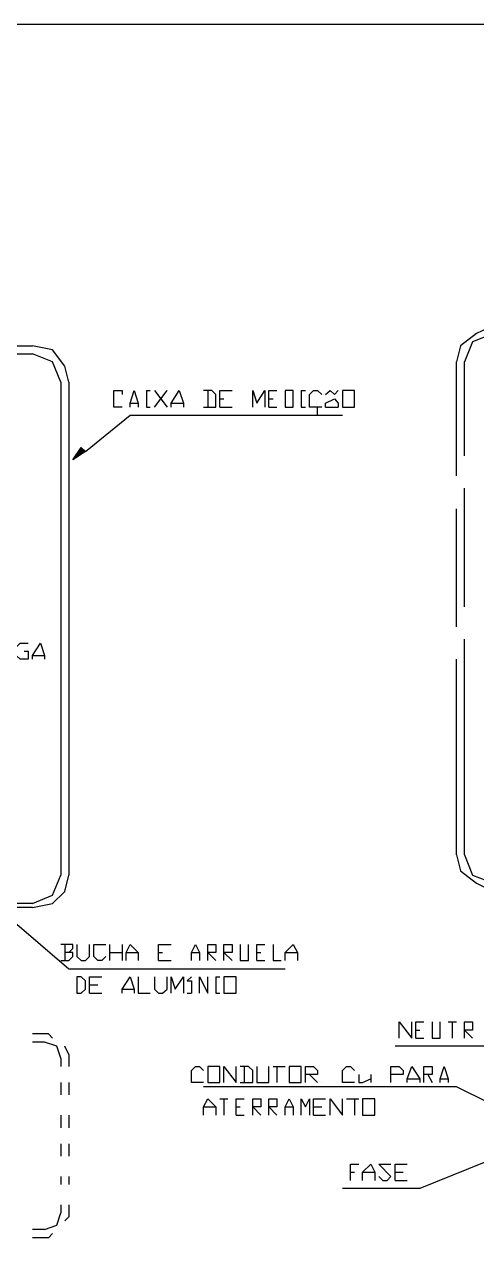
# Model space of a CAD drawing. Header units: millimetres. Extents: x 2047 to 2841, y 1963 to 2711.
# Drawn here: x 2387.6 to 2538.9, y 2305 to 2711 of the extents above; entities that cross this region are included whole.
import ezdxf

# ---------------------------------------------------------------- set-up
doc = ezdxf.new("R2010")
doc.units = ezdxf.units.MM

msp = doc.modelspace()

# ---------------------------------------------------------------- hatches: boundary and pattern name
at = {"true_color": 0x000007}
for points in [[(2408.12, 2568.05), (2403.89, 2565.34), (2406.6, 2569.38)], [(2402.5, 2311.85), (2402.37, 2311.85), (2402.37, 2311.65), (2402.5, 2311.65)]]:
    msp.add_hatch(color=7, dxfattribs=at).paths.add_polyline_path(points)

# ---------------------------------------------------------------- linework, layer by layer
at = {"color": 7, "linetype": 'Continuous', "lineweight": -2, "true_color": 0x000007}
for points in [[(2053.31, 2711.01), (2825.42, 2711.01), (2825.42, 2711.01)], [(2544.53, 2610.21), (2538.91, 2607.5), (2533.48, 2603.46), (2532.16, 2598.03)], [(2544.53, 2607.5), (2537.58, 2604.79), (2534.87, 2598.03)], [(2292.04, 2603.46), (2390.32, 2603.46), (2390.32, 2603.46)], [(2402.5, 2591.22), (2401.18, 2596.64), (2397.07, 2602.07), (2390.32, 2603.46)], [(2292.04, 2600.75), (2390.32, 2600.75), (2390.32, 2600.75)], [(2399.79, 2591.22), (2397.07, 2598.03), (2390.32, 2600.75)], [(2532.16, 2559.91), (2532.16, 2598.03), (2532.16, 2598.03)], [(2534.87, 2566.66), (2534.87, 2598.03), (2534.87, 2598.03)], [(2399.79, 2591.22), (2399.79, 2426.35), (2399.79, 2426.35)], [(2402.5, 2591.22), (2402.5, 2426.35), (2402.5, 2426.35)], [(2420.3, 2582.94), (2417.59, 2582.94), (2417.59, 2588.5), (2420.3, 2588.5), (2420.3, 2587.18)], [(2423.02, 2582.94), (2423.02, 2584.27), (2424.41, 2588.5), (2425.73, 2584.27), (2425.73, 2582.94)], [(2428.44, 2588.5), (2429.77, 2588.5), (2429.77, 2588.5)], [(2428.44, 2588.5), (2428.44, 2582.94), (2428.44, 2582.94)], [(2431.16, 2582.94), (2435.39, 2588.5), (2435.39, 2588.5)], [(2431.16, 2588.5), (2435.39, 2582.94), (2435.39, 2582.94)], [(2436.72, 2582.94), (2436.72, 2584.27), (2439.43, 2588.5), (2440.82, 2584.27), (2440.82, 2582.94)], [(2447.57, 2582.94), (2451.67, 2582.94), (2451.67, 2587.18), (2450.29, 2588.5), (2447.57, 2588.5)], [(2448.96, 2588.5), (2448.96, 2582.94), (2448.96, 2582.94)], [(2453, 2582.94), (2453, 2588.5), (2457.1, 2588.5)], [(2464.05, 2582.94), (2464.05, 2588.5), (2465.38, 2584.27), (2468.09, 2588.5), (2468.09, 2582.94)], [(2469.41, 2582.94), (2469.41, 2588.5), (2472.13, 2588.5)], [(2474.84, 2582.94), (2477.55, 2582.94), (2477.55, 2588.5), (2474.84, 2588.5)], [(2474.84, 2588.5), (2474.84, 2582.94), (2474.84, 2582.94)], [(2480.27, 2588.5), (2481.66, 2588.5), (2481.66, 2588.5)], [(2480.27, 2588.5), (2480.27, 2582.94), (2480.27, 2582.94)], [(2487.08, 2582.94), (2482.98, 2582.94), (2482.98, 2587.18), (2484.37, 2588.5), (2485.69, 2588.5), (2487.08, 2587.18)], [(2488.41, 2587.18), (2489.93, 2588.5), (2491.32, 2587.18), (2492.64, 2588.5)], [(2423.02, 2584.27), (2425.73, 2584.27), (2425.73, 2584.27)], [(2428.44, 2582.94), (2429.77, 2582.94), (2429.77, 2582.94)], [(2436.72, 2584.27), (2440.82, 2584.27), (2440.82, 2584.27)], [(2453, 2585.66), (2454.39, 2585.66), (2454.39, 2585.66)], [(2453, 2582.94), (2457.1, 2582.94), (2457.1, 2582.94)], [(2469.41, 2585.66), (2470.8, 2585.66), (2470.8, 2585.66)], [(2469.41, 2582.94), (2472.13, 2582.94), (2472.13, 2582.94)], [(2480.27, 2582.94), (2481.66, 2582.94), (2481.66, 2582.94)], [(2485.69, 2580.23), (2485.69, 2581.55), (2485.69, 2582.94)], [(2488.41, 2582.94), (2488.41, 2584.27), (2491.32, 2585.66), (2492.64, 2584.27), (2492.64, 2582.94)], [(2488.41, 2582.94), (2492.64, 2582.94), (2492.64, 2582.94)], [(2408.12, 2568.05), (2423.02, 2580.23), (2494.03, 2580.23)], [(2534.87, 2516.16), (2534.87, 2555.81), (2534.87, 2555.81)], [(2532.16, 2509.41), (2532.16, 2548.86), (2532.16, 2548.86)], [(2534.87, 2474), (2534.87, 2505.31), (2534.87, 2505.31)], [(2387.61, 2501.27), (2388.93, 2501.27), (2388.93, 2498.56), (2386.28, 2498.56), (2384.89, 2499.88), (2384.89, 2502.6), (2386.28, 2503.99), (2388.93, 2503.99)], [(2390.32, 2498.56), (2390.32, 2499.88), (2393.03, 2503.99), (2394.36, 2499.88), (2394.36, 2498.56)], [(2390.32, 2499.88), (2394.36, 2499.88), (2394.36, 2499.88)], [(2532.16, 2460.44), (2532.16, 2498.56), (2532.16, 2498.56)], [(2534.87, 2433.17), (2534.87, 2474), (2534.87, 2474)], [(2532.16, 2433.17), (2532.16, 2460.44), (2532.16, 2460.44)], [(2532.16, 2433.17), (2533.48, 2427.74), (2538.91, 2423.64), (2544.53, 2420.92)], [(2534.87, 2433.17), (2537.58, 2426.35), (2544.53, 2423.64)], [(2390.32, 2416.89), (2397.07, 2419.6), (2399.79, 2426.35)], [(2390.32, 2415.56), (2397.07, 2416.89), (2401.18, 2420.92), (2402.5, 2426.35)], [(2390.32, 2416.89), (2343.93, 2416.89), (2343.93, 2416.89)], [(2390.32, 2415.56), (2377.94, 2415.56), (2377.94, 2415.56)], [(2383.57, 2411.33), (2402.5, 2395.04), (2474.84, 2395.04)], [(2402.5, 2400.47), (2403.89, 2401.79), (2403.89, 2403.18), (2399.79, 2403.18)], [(2399.79, 2397.76), (2402.5, 2397.76), (2403.89, 2399.08), (2403.89, 2400.47), (2401.18, 2400.47)], [(2401.18, 2403.18), (2401.18, 2397.76), (2401.18, 2397.76)], [(2405.21, 2403.18), (2405.21, 2399.08), (2406.6, 2397.76), (2408.12, 2397.76), (2409.45, 2399.08), (2409.45, 2403.18)], [(2414.88, 2399.08), (2413.55, 2397.76), (2412.16, 2397.76), (2410.84, 2399.08), (2410.84, 2403.18), (2414.88, 2403.18)], [(2416.27, 2397.76), (2416.27, 2403.18), (2416.27, 2403.18)], [(2416.27, 2400.47), (2420.3, 2400.47), (2420.3, 2400.47)], [(2420.3, 2403.18), (2420.3, 2397.76), (2420.3, 2397.76)], [(2421.69, 2397.76), (2421.69, 2400.47), (2423.02, 2403.18), (2425.73, 2400.47), (2425.73, 2397.76)], [(2421.69, 2400.47), (2425.73, 2400.47), (2425.73, 2400.47)], [(2432.48, 2397.76), (2432.48, 2403.18), (2436.72, 2403.18)], [(2432.48, 2400.47), (2433.87, 2400.47), (2433.87, 2400.47)], [(2443.53, 2397.76), (2443.53, 2400.47), (2444.86, 2403.18), (2446.25, 2400.47), (2446.25, 2397.76)], [(2443.53, 2400.47), (2446.25, 2400.47), (2446.25, 2400.47)], [(2448.96, 2397.76), (2448.96, 2403.18), (2451.67, 2403.18), (2451.67, 2400.47), (2448.96, 2400.47)], [(2448.96, 2400.47), (2451.67, 2397.76), (2451.67, 2397.76)], [(2454.39, 2397.76), (2454.39, 2403.18), (2457.1, 2403.18), (2457.1, 2400.47), (2454.39, 2400.47)], [(2454.39, 2400.47), (2457.1, 2397.76), (2457.1, 2397.76)], [(2459.82, 2403.18), (2459.82, 2397.76), (2462.66, 2397.76), (2462.66, 2403.18)], [(2465.38, 2397.76), (2465.38, 2403.18), (2468.09, 2403.18)], [(2465.38, 2400.47), (2466.77, 2400.47), (2466.77, 2400.47)], [(2470.8, 2403.18), (2470.8, 2397.76), (2473.52, 2397.76)], [(2474.84, 2397.76), (2474.84, 2400.47), (2477.55, 2403.18), (2478.94, 2400.47), (2478.94, 2397.76)], [(2474.84, 2400.47), (2478.94, 2400.47), (2478.94, 2400.47)], [(2432.48, 2397.76), (2436.72, 2397.76), (2436.72, 2397.76)], [(2465.38, 2397.76), (2468.09, 2397.76), (2468.09, 2397.76)], [(2405.21, 2386.9), (2406.6, 2386.9), (2408.12, 2388.23), (2408.12, 2390.94), (2406.6, 2392.33), (2405.21, 2392.33)], [(2405.21, 2392.33), (2405.21, 2386.9), (2405.21, 2386.9)], [(2409.45, 2386.9), (2409.45, 2392.33), (2413.55, 2392.33)], [(2420.3, 2386.9), (2420.3, 2388.23), (2423.02, 2392.33), (2424.41, 2388.23), (2424.41, 2386.9)], [(2425.73, 2392.33), (2425.73, 2386.9), (2429.77, 2386.9)], [(2431.16, 2392.33), (2431.16, 2388.23), (2432.48, 2386.9), (2433.87, 2386.9), (2435.39, 2388.23), (2435.39, 2392.33)], [(2436.72, 2386.9), (2436.72, 2392.33), (2438.11, 2388.23), (2440.82, 2392.33), (2440.82, 2386.9)], [(2443.53, 2392.33), (2442.14, 2390.94), (2442.14, 2390.94)], [(2446.25, 2386.9), (2446.25, 2392.33), (2448.96, 2386.9), (2448.96, 2392.33)], [(2451.67, 2392.33), (2453, 2392.33), (2453, 2392.33)], [(2451.67, 2392.33), (2451.67, 2386.9), (2451.67, 2386.9)], [(2409.45, 2389.62), (2412.16, 2389.62), (2412.16, 2389.62)], [(2420.3, 2388.23), (2424.41, 2388.23), (2424.41, 2388.23)], [(2442.14, 2390.94), (2443.53, 2390.94), (2443.53, 2390.94)], [(2443.53, 2390.94), (2443.53, 2386.9), (2443.53, 2386.9)], [(2409.45, 2386.9), (2413.55, 2386.9), (2413.55, 2386.9)], [(2442.14, 2386.9), (2443.53, 2386.9), (2443.53, 2386.9)], [(2451.67, 2386.9), (2453, 2386.9), (2453, 2386.9)], [(2512.96, 2371.81), (2512.96, 2377.24), (2517.2, 2371.81), (2517.2, 2377.24)], [(2518.59, 2371.81), (2518.59, 2377.24), (2521.3, 2377.24)], [(2524.02, 2377.24), (2524.02, 2371.81), (2526.73, 2371.81), (2526.73, 2377.24)], [(2529.44, 2377.24), (2532.16, 2377.24), (2532.16, 2377.24)], [(2530.77, 2377.24), (2530.77, 2371.81), (2530.77, 2371.81)], [(2534.87, 2371.81), (2534.87, 2377.24), (2537.58, 2377.24), (2537.58, 2375.85), (2537.58, 2374.53), (2534.87, 2374.53)], [(2395.75, 2373.2), (2390.32, 2373.2), (2390.32, 2373.2)], [(2397.07, 2371.81), (2395.75, 2373.2), (2395.75, 2373.2)], [(2518.59, 2374.53), (2519.91, 2374.53), (2519.91, 2374.53)], [(2518.59, 2371.81), (2521.3, 2371.81), (2521.3, 2371.81)], [(2534.87, 2374.53), (2537.58, 2371.81), (2537.58, 2371.81)], [(2394.36, 2370.49), (2390.32, 2370.49), (2390.32, 2370.49)], [(2399.79, 2365.06), (2398.46, 2369.1), (2394.36, 2370.49)], [(2402.5, 2366.39), (2401.18, 2369.1), (2401.18, 2369.1)], [(2559.42, 2354.21), (2543.01, 2369.1), (2511.64, 2369.1)], [(2399.79, 2365.06), (2399.79, 2362.35), (2399.79, 2362.35)], [(2402.5, 2366.39), (2402.5, 2362.35), (2402.5, 2362.35)], [(2447.57, 2356.92), (2443.53, 2356.92), (2443.53, 2360.96), (2444.86, 2362.35), (2446.25, 2362.35), (2447.57, 2360.96)], [(2454.39, 2356.92), (2454.39, 2362.35), (2458.43, 2356.92), (2458.43, 2362.35)], [(2459.82, 2356.92), (2464.05, 2356.92), (2464.05, 2360.96), (2462.66, 2362.35), (2459.82, 2362.35)], [(2461.14, 2362.35), (2461.14, 2356.92), (2461.14, 2356.92)], [(2465.38, 2362.35), (2465.38, 2356.92), (2469.41, 2356.92), (2469.41, 2362.35)], [(2470.8, 2362.35), (2474.84, 2362.35), (2474.84, 2362.35)], [(2472.13, 2362.35), (2472.13, 2356.92), (2472.13, 2356.92)], [(2481.66, 2356.92), (2481.66, 2362.35), (2484.37, 2362.35), (2485.69, 2360.96), (2485.69, 2359.63), (2481.66, 2359.63)], [(2482.98, 2359.63), (2485.69, 2356.92), (2485.69, 2356.92)], [(2498.07, 2356.92), (2494.03, 2356.92), (2494.03, 2360.96), (2495.36, 2362.35), (2496.75, 2362.35), (2498.07, 2360.96)], [(2499.46, 2359.63), (2499.46, 2356.92), (2500.78, 2356.92), (2503.5, 2358.24)], [(2503.5, 2359.63), (2503.5, 2356.92), (2503.5, 2356.92)], [(2510.25, 2356.92), (2510.25, 2362.35), (2512.96, 2362.35), (2514.35, 2360.96), (2514.35, 2359.63), (2510.25, 2359.63)], [(2515.68, 2356.92), (2515.68, 2358.24), (2517.2, 2362.35), (2519.91, 2358.24), (2519.91, 2356.92)], [(2521.3, 2356.92), (2521.3, 2362.35), (2524.02, 2362.35), (2524.02, 2359.63), (2521.3, 2359.63)], [(2522.63, 2359.63), (2524.02, 2356.92), (2524.02, 2356.92)], [(2526.73, 2356.92), (2526.73, 2358.24), (2528.05, 2362.35), (2529.44, 2358.24), (2529.44, 2356.92)], [(2399.79, 2356.92), (2399.79, 2352.82), (2399.79, 2352.82)], [(2402.5, 2356.92), (2402.5, 2352.82), (2402.5, 2352.82)], [(2554, 2344.68), (2532.16, 2355.53), (2447.57, 2355.53)], [(2515.68, 2358.24), (2519.91, 2358.24), (2519.91, 2358.24)], [(2526.73, 2358.24), (2529.44, 2358.24), (2529.44, 2358.24)], [(2447.57, 2346.07), (2447.57, 2348.78), (2448.96, 2351.49), (2451.67, 2348.78), (2451.67, 2346.07)], [(2453, 2351.49), (2455.71, 2351.49), (2455.71, 2351.49)], [(2454.39, 2351.49), (2454.39, 2346.07), (2454.39, 2346.07)], [(2458.43, 2346.07), (2458.43, 2351.49), (2461.14, 2351.49)], [(2464.05, 2346.07), (2464.05, 2351.49), (2466.77, 2351.49), (2466.77, 2348.78), (2464.05, 2348.78)], [(2469.41, 2346.07), (2469.41, 2351.49), (2472.13, 2351.49), (2472.13, 2348.78), (2469.41, 2348.78)], [(2474.84, 2346.07), (2474.84, 2348.78), (2476.23, 2351.49), (2477.55, 2348.78), (2477.55, 2346.07)], [(2480.27, 2346.07), (2480.27, 2351.49), (2481.66, 2348.78), (2482.98, 2351.49), (2482.98, 2346.07)], [(2484.37, 2346.07), (2484.37, 2351.49), (2488.41, 2351.49)], [(2489.93, 2346.07), (2489.93, 2351.49), (2494.03, 2346.07), (2494.03, 2351.49)], [(2495.36, 2351.49), (2499.46, 2351.49), (2499.46, 2351.49)], [(2498.07, 2351.49), (2498.07, 2346.07), (2498.07, 2346.07)], [(2447.57, 2348.78), (2451.67, 2348.78), (2451.67, 2348.78)], [(2458.43, 2348.78), (2459.82, 2348.78), (2459.82, 2348.78)], [(2464.05, 2348.78), (2466.77, 2346.07), (2466.77, 2346.07)], [(2469.41, 2348.78), (2472.13, 2346.07), (2472.13, 2346.07)], [(2474.84, 2348.78), (2477.55, 2348.78), (2477.55, 2348.78)], [(2484.37, 2348.78), (2487.08, 2348.78), (2487.08, 2348.78)], [(2399.79, 2346.07), (2399.79, 2341.83), (2399.79, 2341.83)], [(2402.5, 2346.07), (2402.5, 2341.83), (2402.5, 2341.83)], [(2458.43, 2346.07), (2461.14, 2346.07), (2461.14, 2346.07)], [(2484.37, 2346.07), (2488.41, 2346.07), (2488.41, 2346.07)], [(2563.46, 2339.12), (2519.91, 2321.51), (2494.03, 2321.51)], [(2399.79, 2336.4), (2399.79, 2332.37), (2399.79, 2332.37)], [(2402.5, 2336.4), (2402.5, 2332.37), (2402.5, 2332.37)], [(2496.75, 2324.23), (2496.75, 2329.65), (2499.46, 2329.65)], [(2496.75, 2326.94), (2498.07, 2326.94), (2498.07, 2326.94)], [(2500.78, 2324.23), (2500.78, 2326.94), (2503.5, 2329.65), (2504.89, 2326.94), (2504.89, 2324.23)], [(2500.78, 2326.94), (2504.89, 2326.94), (2504.89, 2326.94)], [(2506.21, 2325.55), (2507.54, 2324.23), (2508.93, 2324.23), (2510.25, 2325.55), (2506.21, 2329.65), (2510.25, 2329.65)], [(2511.64, 2324.23), (2511.64, 2329.65), (2515.68, 2329.65)], [(2511.64, 2326.94), (2514.35, 2326.94), (2514.35, 2326.94)], [(2399.79, 2325.55), (2399.79, 2322.84), (2399.79, 2322.84)], [(2402.5, 2325.55), (2402.5, 2322.84), (2402.5, 2322.84)], [(2511.64, 2324.23), (2515.68, 2324.23), (2515.68, 2324.23)], [(2399.79, 2316.08), (2399.79, 2313.37), (2399.79, 2313.37)], [(2402.5, 2316.08), (2402.5, 2311.98), (2402.5, 2311.98)], [(2394.36, 2307.75), (2398.46, 2309.27), (2399.79, 2313.37)], [(2401.18, 2310.66), (2402.5, 2311.98), (2402.5, 2311.98)], [(2394.36, 2307.75), (2390.32, 2307.75), (2390.32, 2307.75)], [(2395.75, 2305.03), (2397.07, 2306.42), (2397.07, 2306.42)], [(2395.75, 2305.03), (2390.32, 2305.03), (2390.32, 2305.03)]]:
    msp.add_lwpolyline(points, dxfattribs=at)
for points in [[(2494.03, 2588.5), (2494.03, 2582.94), (2498.07, 2582.94), (2498.07, 2588.5)], [(2408.12, 2568.05), (2403.89, 2565.34), (2406.6, 2569.38)], [(2454.39, 2392.33), (2454.39, 2386.9), (2458.43, 2386.9), (2458.43, 2392.33)], [(2448.96, 2362.35), (2448.96, 2356.92), (2453, 2356.92), (2453, 2362.35)], [(2476.23, 2362.35), (2476.23, 2356.92), (2480.27, 2356.92), (2480.27, 2362.35)], [(2487.08, 2356.92), (2487.08, 2356.92)], [(2500.78, 2351.49), (2500.78, 2346.07), (2504.89, 2346.07), (2504.89, 2351.49)]]:
    msp.add_lwpolyline(points, close=True, dxfattribs=at)

doc.saveas('drawing.dxf')
